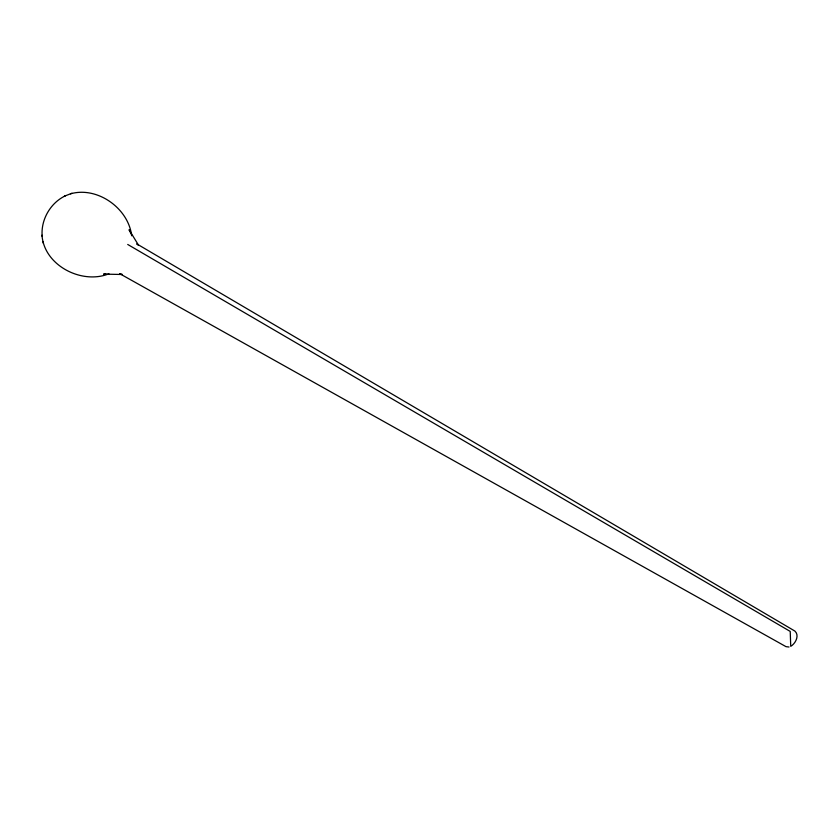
<?xml version="1.0" encoding="UTF-8"?>
<svg xmlns="http://www.w3.org/2000/svg" width="839" height="839" viewBox="0 0 839 839"><rect width="100%" height="100%" fill="white"/><g stroke="black" fill="none" stroke-linecap="round" stroke-linejoin="round"><path stroke-width="1.26" d="M65.62 195.697C50.466 202.692 40.608 219.86 42.202 236.472M70.466 193.83C97.334 186.101 128.472 208.282 131.671 235.78M64.404 196.169L71.955 193.253M108.934 273.787C81.886 284.809 44.089 265.543 41.992 235.182M105.934 273.965L103.564 274.122L122.337 274.5L119.652 273.64L786.017 646.659L789.027 647.005M127.717 244.453L790.223 631.421L790.737 646.345C795.487 643.576 799.703 635.543 794.942 631.106L136.757 243.855L138.162 245.103M138.131 244.537L129.07 229.718L131.188 233.997M43.02 241.601L43.271 243.184"/></g></svg>
